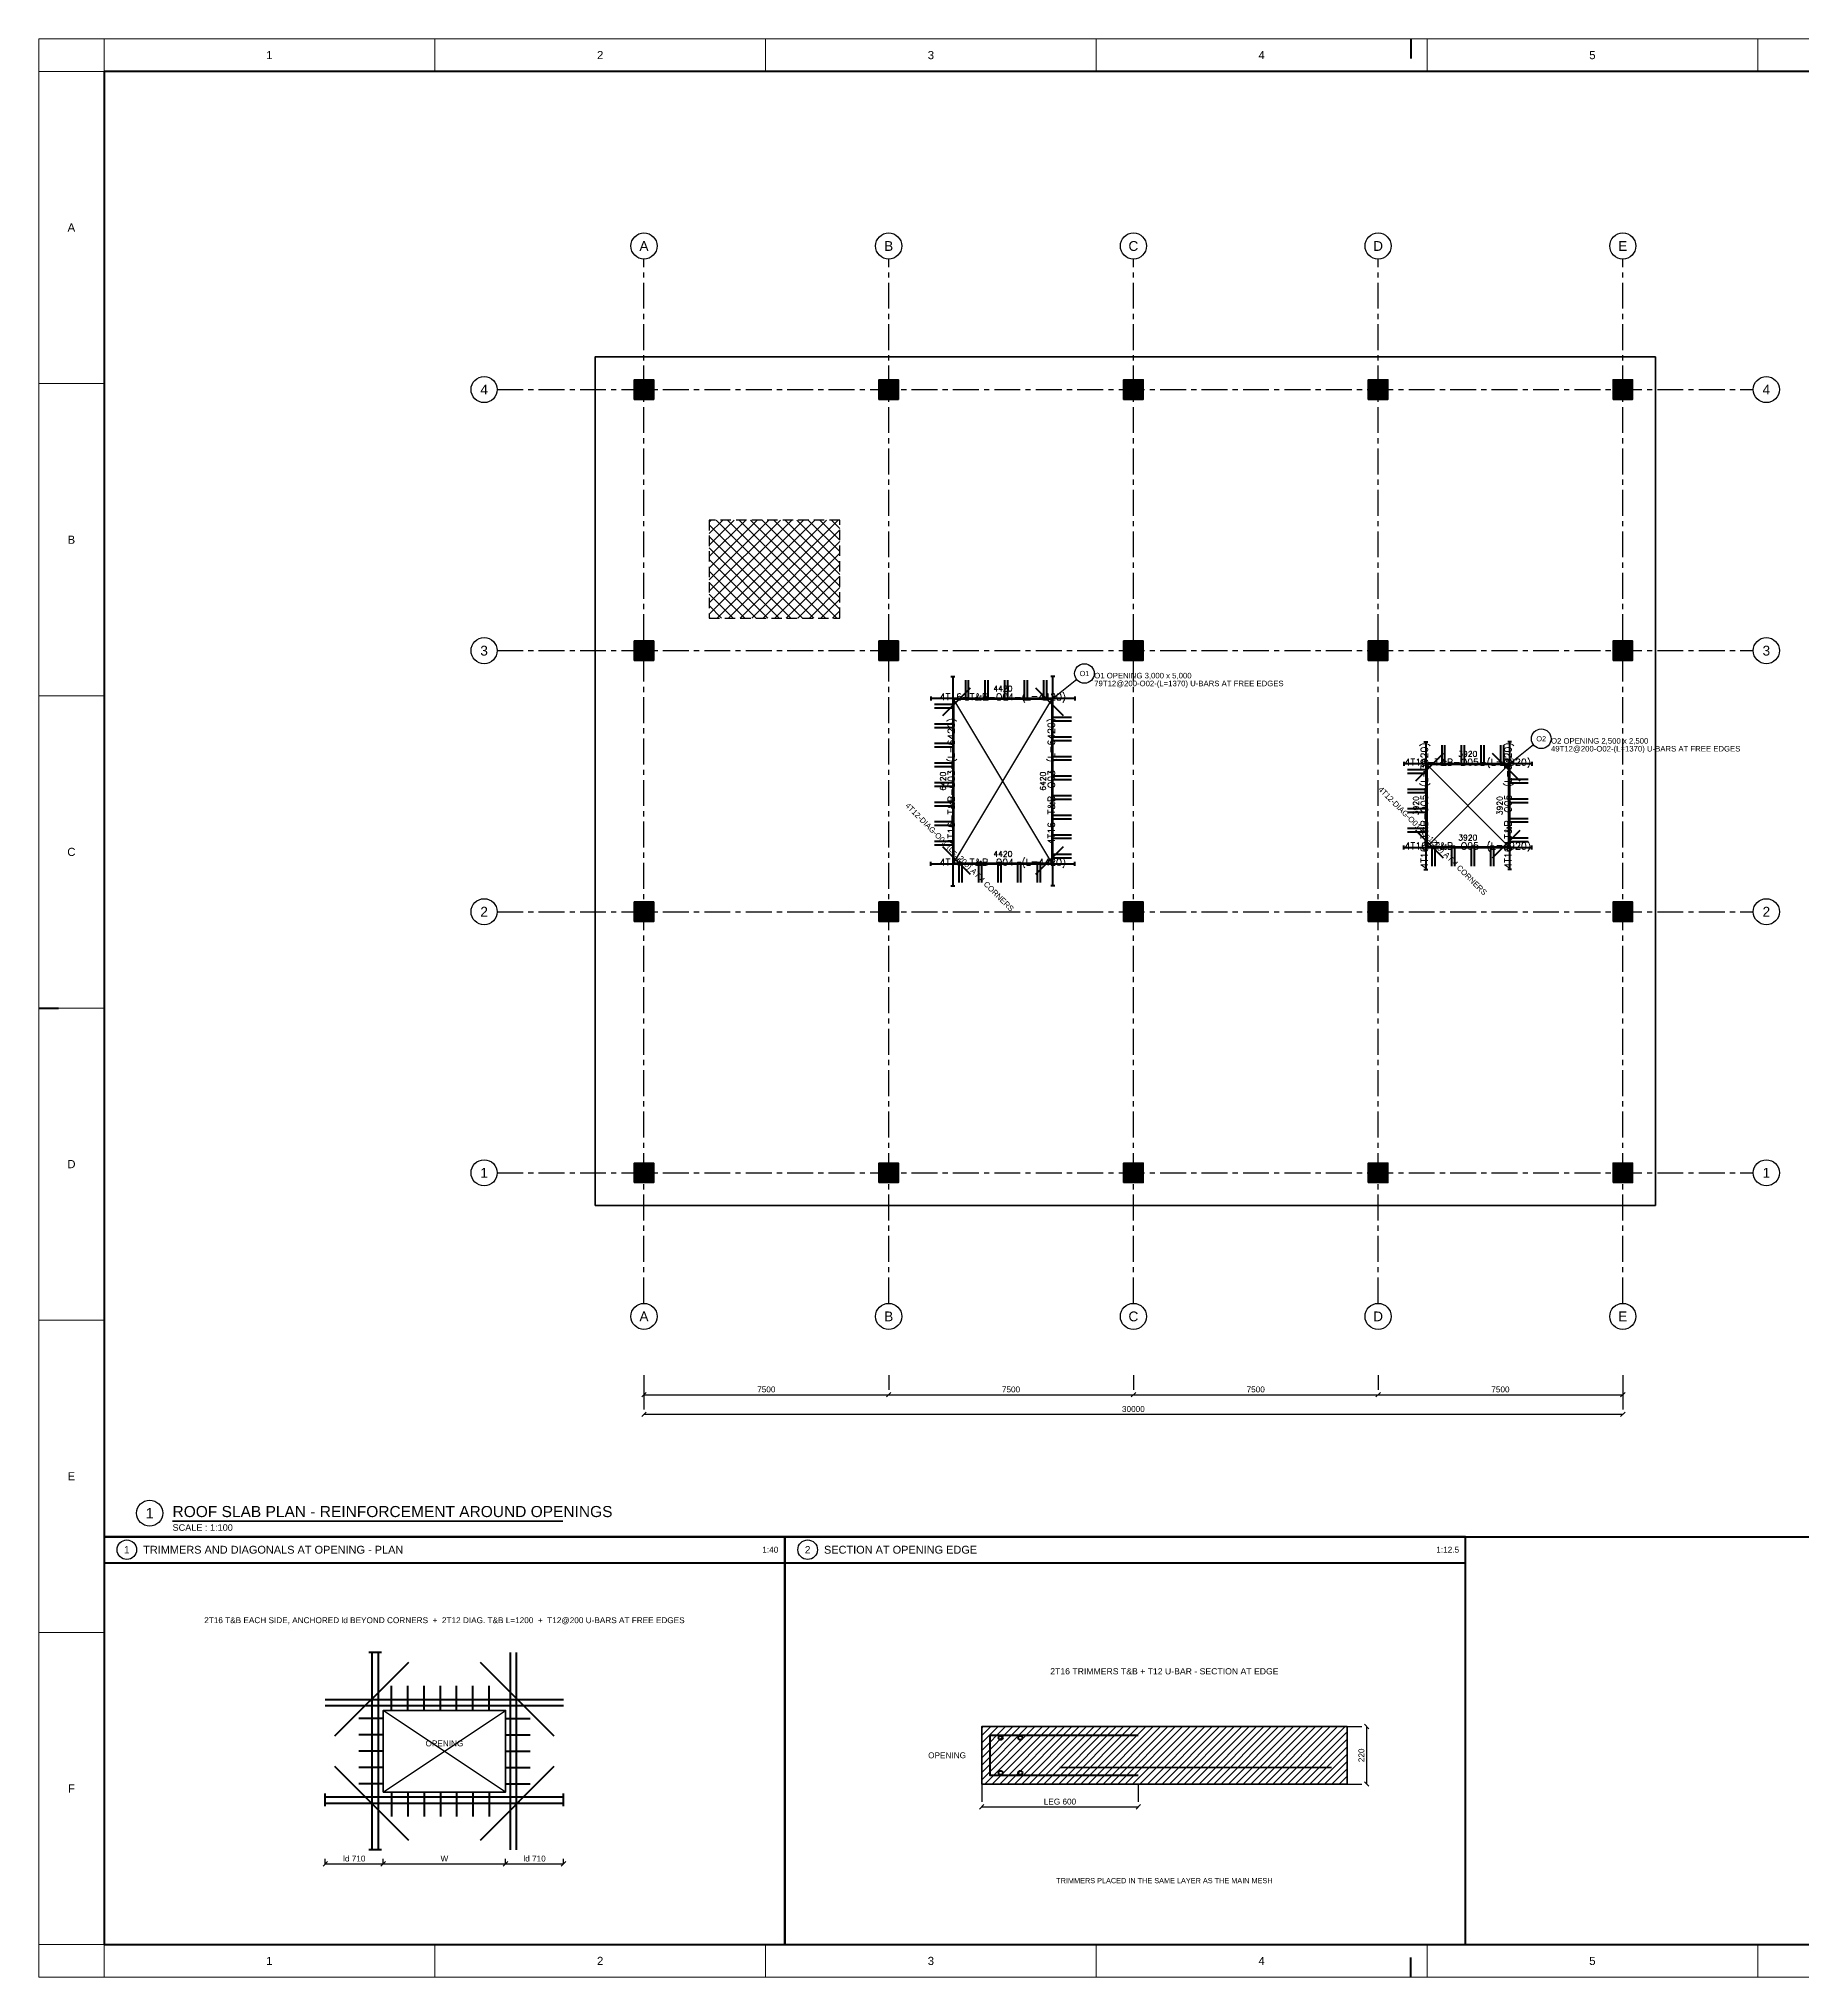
# Model space of a CAD drawing. Header units: millimetres. Extents: x 0 to 84100, y 0 to 59400.
# Drawn here: x 0 to 54050, y 0 to 59400 of the extents above; entities that cross this region are included whole.
import ezdxf
from ezdxf.enums import TextEntityAlignment as Align

# ---------------------------------------------------------------- set-up
doc = ezdxf.new("R2010")
doc.units = ezdxf.units.MM
doc.header["$LTSCALE"] = 25
doc.linetypes.add('CENTER', pattern=[50.8, 31.75, -6.35, 6.35, -6.35])
doc.linetypes.add('DASHED', pattern=[19.05, 12.7, -6.35])
doc.layers.get('0').update_dxf_attribs({"linetype": 'CONTINUOUS'})
for name, color, linetype in [('ST-CALLOUT', 3, 'CONTINUOUS'), ('ST-COL-HATCH', 7, 'CONTINUOUS'), ('ST-DETAIL', 7, 'CONTINUOUS'), ('ST-DETAIL-HATCH', 8, 'CONTINUOUS'), ('ST-DIM', 8, 'CONTINUOUS'), ('ST-GRID', 8, 'CENTER'), ('ST-GRID-BUBBLE', 8, 'CONTINUOUS'), ('ST-OPENING', 6, 'CONTINUOUS'), ('ST-RB-TEXT', 7, 'CONTINUOUS'), ('ST-SHEET-NOTES', 7, 'CONTINUOUS'), ('ST-SHEET-TEXT', 2, 'CONTINUOUS'), ('ST-TEXT', 7, 'CONTINUOUS'), ('ST-VOID', 30, 'DASHED'), ('ST-VOID-HATCH', 30, 'CONTINUOUS')]:
    doc.layers.add(name, color=color, linetype=linetype)
for name, color, linetype, lineweight in [('ST-COL', 7, 'CONTINUOUS', 35), ('ST-RB-BOT', 1, 'CONTINUOUS', 50), ('ST-RB-TRIM', 6, 'CONTINUOUS', 50), ('ST-RB-UBAR', 6, 'CONTINUOUS', 50), ('ST-SHEET-FRAME', 7, 'CONTINUOUS', 50), ('ST-SHEET-TITLE', 7, 'CONTINUOUS', 25), ('ST-SLAB-EDGE', 3, 'CONTINUOUS', 35)]:
    doc.layers.add(name, color=color, linetype=linetype, lineweight=lineweight)
doc.styles.add('ST-REBAR', font='romans.shx')
doc.styles.get("Standard").update_dxf_attribs({"font": 'arial.ttf'})

# ---------------------------------------------------------------- blocks, each defined once
blk = doc.blocks.new('FRAMING_REBAR_AROUND_OPENINGS_L02')
at = {"layer": 'ST-COL-HATCH'}
h = blk.add_hatch(color=7, dxfattribs=at)
h.dxf.hatch_style = 1
h.paths.add_polyline_path([(18250, 48350), (18850, 48350), (18850, 48950), (18250, 48950)])
h = blk.add_hatch(color=7, dxfattribs=at)
h.dxf.hatch_style = 1
h.paths.add_polyline_path([(25750, 48350), (26350, 48350), (26350, 48950), (25750, 48950)])
h = blk.add_hatch(color=7, dxfattribs=at)
h.dxf.hatch_style = 1
h.paths.add_polyline_path([(33250, 48350), (33850, 48350), (33850, 48950), (33250, 48950)])
h = blk.add_hatch(color=7, dxfattribs=at)
h.dxf.hatch_style = 1
h.paths.add_polyline_path([(40750, 48350), (41350, 48350), (41350, 48950), (40750, 48950)])
h = blk.add_hatch(color=7, dxfattribs=at)
h.dxf.hatch_style = 1
h.paths.add_polyline_path([(48250, 48350), (48850, 48350), (48850, 48950), (48250, 48950)])
h = blk.add_hatch(color=7, dxfattribs=at)
h.dxf.hatch_style = 1
h.paths.add_polyline_path([(18250, 40350), (18850, 40350), (18850, 40950), (18250, 40950)])
h = blk.add_hatch(color=7, dxfattribs=at)
h.dxf.hatch_style = 1
h.paths.add_polyline_path([(25750, 40350), (26350, 40350), (26350, 40950), (25750, 40950)])
h = blk.add_hatch(color=7, dxfattribs=at)
h.dxf.hatch_style = 1
h.paths.add_polyline_path([(33250, 40350), (33850, 40350), (33850, 40950), (33250, 40950)])
h = blk.add_hatch(color=7, dxfattribs=at)
h.dxf.hatch_style = 1
h.paths.add_polyline_path([(40750, 40350), (41350, 40350), (41350, 40950), (40750, 40950)])
h = blk.add_hatch(color=7, dxfattribs=at)
h.dxf.hatch_style = 1
h.paths.add_polyline_path([(48250, 40350), (48850, 40350), (48850, 40950), (48250, 40950)])
h = blk.add_hatch(color=7, dxfattribs=at)
h.dxf.hatch_style = 1
h.paths.add_polyline_path([(18250, 32350), (18850, 32350), (18850, 32950), (18250, 32950)])
h = blk.add_hatch(color=7, dxfattribs=at)
h.dxf.hatch_style = 1
h.paths.add_polyline_path([(25750, 32350), (26350, 32350), (26350, 32950), (25750, 32950)])
h = blk.add_hatch(color=7, dxfattribs=at)
h.dxf.hatch_style = 1
h.paths.add_polyline_path([(33250, 32350), (33850, 32350), (33850, 32950), (33250, 32950)])
h = blk.add_hatch(color=7, dxfattribs=at)
h.dxf.hatch_style = 1
h.paths.add_polyline_path([(40750, 32350), (41350, 32350), (41350, 32950), (40750, 32950)])
h = blk.add_hatch(color=7, dxfattribs=at)
h.dxf.hatch_style = 1
h.paths.add_polyline_path([(48250, 32350), (48850, 32350), (48850, 32950), (48250, 32950)])
h = blk.add_hatch(color=7, dxfattribs=at)
h.dxf.hatch_style = 1
h.paths.add_polyline_path([(18250, 24350), (18850, 24350), (18850, 24950), (18250, 24950)])
h = blk.add_hatch(color=7, dxfattribs=at)
h.dxf.hatch_style = 1
h.paths.add_polyline_path([(25750, 24350), (26350, 24350), (26350, 24950), (25750, 24950)])
h = blk.add_hatch(color=7, dxfattribs=at)
h.dxf.hatch_style = 1
h.paths.add_polyline_path([(33250, 24350), (33850, 24350), (33850, 24950), (33250, 24950)])
h = blk.add_hatch(color=7, dxfattribs=at)
h.dxf.hatch_style = 1
h.paths.add_polyline_path([(40750, 24350), (41350, 24350), (41350, 24950), (40750, 24950)])
h = blk.add_hatch(color=7, dxfattribs=at)
h.dxf.hatch_style = 1
h.paths.add_polyline_path([(48250, 24350), (48850, 24350), (48850, 24950), (48250, 24950)])
at = {"layer": 'ST-DETAIL-HATCH'}
h = blk.add_hatch(dxfattribs=at)
h.set_pattern_fill('ANSI31', color=256, scale=50.3937)
h.paths.add_polyline_path([(28900, 5920), (40100, 5920), (40100, 7680), (28900, 7680)])
at = {"layer": 'ST-VOID-HATCH'}
h = blk.add_hatch(dxfattribs=at)
h.set_pattern_fill('ANSI37', color=256, scale=78.74)
h.paths.add_polyline_path([(20550, 41650), (24550, 41650), (24550, 44650), (20550, 44650)])
at = {"layer": 'ST-CALLOUT'}
for p, q in [((31815.739357, 39762.591486), (31050, 39150)), ((45815.739357, 37762.591486), (45050, 37150))]:
    blk.add_line(p, q, dxfattribs=at)
for centre, radius in [((32050, 39950), 300), ((46050, 37950), 300), ((3400, 14220), 400), ((2700, 13100), 300), ((23566.666667, 13100), 300)]:
    blk.add_circle(centre, radius, dxfattribs=at)
at = {"layer": 'ST-COL'}
for points in [[(18250, 48350), (18850, 48350), (18850, 48950), (18250, 48950)], [(25750, 48350), (26350, 48350), (26350, 48950), (25750, 48950)], [(33250, 48350), (33850, 48350), (33850, 48950), (33250, 48950)], [(40750, 48350), (41350, 48350), (41350, 48950), (40750, 48950)], [(48250, 48350), (48850, 48350), (48850, 48950), (48250, 48950)], [(18250, 40350), (18850, 40350), (18850, 40950), (18250, 40950)], [(25750, 40350), (26350, 40350), (26350, 40950), (25750, 40950)], [(33250, 40350), (33850, 40350), (33850, 40950), (33250, 40950)], [(40750, 40350), (41350, 40350), (41350, 40950), (40750, 40950)], [(48250, 40350), (48850, 40350), (48850, 40950), (48250, 40950)], [(18250, 32350), (18850, 32350), (18850, 32950), (18250, 32950)], [(25750, 32350), (26350, 32350), (26350, 32950), (25750, 32950)], [(33250, 32350), (33850, 32350), (33850, 32950), (33250, 32950)], [(40750, 32350), (41350, 32350), (41350, 32950), (40750, 32950)], [(48250, 32350), (48850, 32350), (48850, 32950), (48250, 32950)], [(18250, 24350), (18850, 24350), (18850, 24950), (18250, 24950)], [(25750, 24350), (26350, 24350), (26350, 24950), (25750, 24950)], [(33250, 24350), (33850, 24350), (33850, 24950), (33250, 24950)], [(40750, 24350), (41350, 24350), (41350, 24950), (40750, 24950)], [(48250, 24350), (48850, 24350), (48850, 24950), (48250, 24950)]]:
    blk.add_lwpolyline(points, close=True, dxfattribs=at)
at = {"layer": 'ST-DETAIL', "lineweight": 35}
blk.add_lwpolyline([(28900, 5920), (40100, 5920), (40100, 7680), (28900, 7680)], close=True, dxfattribs=at)
at = {"layer": 'ST-DIM'}
for p, q in [((18550, 18450), (18550, 18000)), ((18550, 18450), (18550, 17400)), ((26050, 18450), (26050, 18000)), ((26050, 18450), (26050, 18000)), ((33550, 18450), (33550, 18000)), ((33550, 18450), (33550, 18000)), ((41050, 18450), (41050, 18000)), ((41050, 18450), (41050, 18000)), ((48550, 18450), (48550, 18000)), ((48550, 18450), (48550, 17400)), ((18480, 17780), (18620, 17920)), ((18550, 17850), (26050, 17850)), ((25980, 17780), (26120, 17920)), ((25980, 17780), (26120, 17920)), ((26050, 17850), (33550, 17850)), ((33480, 17780), (33620, 17920)), ((33480, 17780), (33620, 17920)), ((33550, 17850), (41050, 17850)), ((40980, 17780), (41120, 17920)), ((40980, 17780), (41120, 17920)), ((41050, 17850), (48550, 17850)), ((48480, 17780), (48620, 17920)), ((18480, 17180), (18620, 17320)), ((18550, 17250), (48550, 17250)), ((48480, 17180), (48620, 17320)), ((40770, 7610), (40630, 7750)), ((40100, 7680), (40550, 7680)), ((40700, 5920), (40700, 7680)), ((40770, 5850), (40630, 5990)), ((28900, 5920), (28900, 5370)), ((33700, 5920), (33700, 5370)), ((40100, 5920), (40550, 5920)), ((28830, 5150), (28970, 5290)), ((28900, 5220), (33700, 5220)), ((33630, 5150), (33770, 5290)), ((8783.333333, 3475), (8783.333333, 3625)), ((10558.333333, 3475), (10558.333333, 3625)), ((10558.333333, 3475), (10558.333333, 3625)), ((14308.333333, 3475), (14308.333333, 3625)), ((14308.333333, 3475), (14308.333333, 3625)), ((16083.333333, 3475), (16083.333333, 3625)), ((8713.333333, 3405), (8853.333333, 3545)), ((8783.333333, 3475), (10558.333333, 3475)), ((10488.333333, 3405), (10628.333333, 3545)), ((10488.333333, 3405), (10628.333333, 3545)), ((10558.333333, 3475), (14308.333333, 3475)), ((14238.333333, 3405), (14378.333333, 3545)), ((14238.333333, 3405), (14378.333333, 3545)), ((14308.333333, 3475), (16083.333333, 3475)), ((16013.333333, 3405), (16153.333333, 3545))]:
    blk.add_line(p, q, dxfattribs=at)
at = {"layer": 'ST-GRID'}
for p, q in [((18550, 20650), (18550, 52650)), ((26050, 20650), (26050, 52650)), ((33550, 20650), (33550, 52650)), ((41050, 20650), (41050, 52650)), ((48550, 20650), (48550, 52650)), ((14050, 48650), (52550, 48650)), ((14050, 40650), (52550, 40650)), ((14050, 32650), (52550, 32650)), ((14050, 24650), (52550, 24650))]:
    blk.add_line(p, q, dxfattribs=at)
at = {"layer": 'ST-GRID-BUBBLE'}
for centre in [(18550, 53050), (26050, 53050), (33550, 53050), (41050, 53050), (48550, 53050), (13650, 48650), (52950, 48650), (13650, 40650), (52950, 40650), (13650, 32650), (52950, 32650), (13650, 24650), (52950, 24650), (18550, 20250), (26050, 20250), (33550, 20250), (41050, 20250), (48550, 20250)]:
    blk.add_circle(centre, 400, dxfattribs=at)
at = {"layer": 'ST-OPENING'}
for p, q in [((28050, 34150), (31050, 39150)), ((31050, 34150), (28050, 39150)), ((42550, 34650), (45050, 37150)), ((45050, 34650), (42550, 37150)), ((10558.333333, 5675), (14308.333333, 8175)), ((14308.333333, 5675), (10558.333333, 8175))]:
    blk.add_line(p, q, dxfattribs=at)
for points in [[(28050, 34150), (31050, 34150), (31050, 39150), (28050, 39150)], [(42550, 34650), (45050, 34650), (45050, 37150), (42550, 37150)]]:
    blk.add_lwpolyline(points, close=True, dxfattribs=at)
at = {"layer": 'ST-OPENING', "lineweight": 35}
blk.add_lwpolyline([(10558.333333, 5675), (14308.333333, 5675), (14308.333333, 8175), (10558.333333, 8175)], close=True, dxfattribs=at)
at = {"layer": 'ST-RB-BOT', "lineweight": 35}
blk.add_line((31300, 6424), (39620, 6424), dxfattribs=at)
at = {"layer": 'ST-RB-TRIM'}
for p, q in [((27957, 39860), (28077, 39860)), ((28017, 39860), (28017, 33440)), ((31143, 39860), (31023, 39860)), ((31083, 33440), (31083, 39860)), ((27340, 39243), (27340, 39123)), ((28544.974747, 39503.553391), (27696.446609, 38655.025253)), ((31403.553391, 38655.025253), (30555.025253, 39503.553391)), ((31760, 39243), (31760, 39123)), ((31760, 39183), (27340, 39183)), ((43044.974747, 37503.553391), (42196.446609, 36655.025253)), ((42457, 37860), (42577, 37860)), ((42517, 37860), (42517, 33940)), ((45403.553391, 36655.025253), (44555.025253, 37503.553391)), ((45143, 37860), (45023, 37860)), ((45083, 33940), (45083, 37860)), ((41840, 37243), (41840, 37123)), ((45760, 37183), (41840, 37183)), ((45760, 37243), (45760, 37123)), ((42196.446609, 35144.974747), (43044.974747, 34296.446609)), ((44555.025253, 34296.446609), (45403.553391, 35144.974747)), ((27696.446609, 34644.974747), (28544.974747, 33796.446609)), ((30555.025253, 33796.446609), (31403.553391, 34644.974747)), ((41840, 34557), (41840, 34677)), ((41840, 34617), (45760, 34617)), ((45760, 34557), (45760, 34677)), ((27340, 34057), (27340, 34177)), ((27340, 34117), (31760, 34117)), ((31760, 34057), (31760, 34177)), ((42457, 33940), (42577, 33940)), ((45143, 33940), (45023, 33940)), ((27957, 33440), (28077, 33440)), ((31143, 33440), (31023, 33440)), ((10320.833333, 9950), (10120.833333, 9950)), ((10508.333333, 9950), (10308.333333, 9950)), ((8783.333333, 5425), (8783.333333, 5625)), ((8783.333333, 5237.5), (8783.333333, 5437.5)), ((16083.333333, 5425), (16083.333333, 5625)), ((16083.333333, 5237.5), (16083.333333, 5437.5)), ((10320.833333, 3900), (10120.833333, 3900)), ((10508.333333, 3900), (10308.333333, 3900))]:
    blk.add_line(p, q, dxfattribs=at)
at = {"layer": 'ST-RB-TRIM', "lineweight": 60}
for p, q in [((9076.962483, 7393.62915), (11198.282827, 9514.949494)), ((9218.38384, 7535.050506), (11339.704183, 9656.37085)), ((10220.833333, 3900), (10220.833333, 9950)), ((10408.333333, 3900), (10408.333333, 9950)), ((13526.962483, 9656.37085), (15648.282827, 7535.050506)), ((13668.38384, 9514.949494), (15789.704183, 7393.62915)), ((14458.333333, 3900), (14458.333333, 9950)), ((14645.833333, 3900), (14645.833333, 9950)), ((8783.333333, 8512.5), (16083.333333, 8512.5)), ((8783.333333, 8325), (16083.333333, 8325)), ((11198.282827, 4335.050506), (9076.962483, 6456.37085)), ((11339.704183, 4193.62915), (9218.38384, 6314.949494)), ((15648.282827, 6314.949494), (13526.962483, 4193.62915)), ((15789.704183, 6456.37085), (13668.38384, 4335.050506)), ((8783.333333, 5525), (16083.333333, 5525)), ((8783.333333, 5337.5), (16083.333333, 5337.5))]:
    blk.add_line(p, q, dxfattribs=at)
at = {"layer": 'ST-RB-TRIM'}
for centre in [(29484, 7336), (30084, 7336), (29484, 6264), (30084, 6264)]:
    blk.add_circle(centre, 64, dxfattribs=at)
at = {"layer": 'ST-RB-UBAR'}
for p, q in [((10808.333333, 8175), (10808.333333, 8925)), ((11308.333333, 8175), (11308.333333, 8925)), ((11808.333333, 8175), (11808.333333, 8925)), ((12308.333333, 8175), (12308.333333, 8925)), ((12808.333333, 8175), (12808.333333, 8925)), ((13308.333333, 8175), (13308.333333, 8925)), ((13808.333333, 8175), (13808.333333, 8925)), ((10558.333333, 7925), (9808.333333, 7925)), ((14308.333333, 7925), (15058.333333, 7925)), ((10558.333333, 7425), (9808.333333, 7425)), ((14308.333333, 7425), (15058.333333, 7425)), ((10558.333333, 6925), (9808.333333, 6925)), ((14308.333333, 6925), (15058.333333, 6925)), ((10558.333333, 6425), (9808.333333, 6425)), ((14308.333333, 6425), (15058.333333, 6425)), ((10558.333333, 5925), (9808.333333, 5925)), ((10808.333333, 5675), (10808.333333, 4925)), ((11308.333333, 5675), (11308.333333, 4925)), ((11808.333333, 5675), (11808.333333, 4925)), ((12308.333333, 5675), (12308.333333, 4925)), ((12808.333333, 5675), (12808.333333, 4925)), ((13308.333333, 5675), (13308.333333, 4925)), ((13808.333333, 5675), (13808.333333, 4925)), ((14308.333333, 5925), (15058.333333, 5925))]:
    blk.add_line(p, q, dxfattribs=at)
for points in [[(28400, 39750), (28400, 39150), (28500, 39150), (28500, 39750)], [(29000, 39750), (29000, 39150), (29100, 39150), (29100, 39750)], [(29600, 39750), (29600, 39150), (29700, 39150), (29700, 39750)], [(30200, 39750), (30200, 39150), (30300, 39150), (30300, 39750)], [(30800, 39750), (30800, 39150), (30900, 39150), (30900, 39750)], [(27450, 38900), (28050, 38900), (28050, 39000), (27450, 39000)], [(27450, 38300), (28050, 38300), (28050, 38400), (27450, 38400)], [(31650, 38600), (31050, 38600), (31050, 38500), (31650, 38500)], [(27450, 37700), (28050, 37700), (28050, 37800), (27450, 37800)], [(31650, 38000), (31050, 38000), (31050, 37900), (31650, 37900)], [(43000, 37750), (43000, 37150), (43100, 37150), (43100, 37750)], [(43600, 37750), (43600, 37150), (43700, 37150), (43700, 37750)], [(44200, 37750), (44200, 37150), (44300, 37150), (44300, 37750)], [(44800, 37750), (44800, 37150), (44900, 37150), (44900, 37750)], [(27450, 37100), (28050, 37100), (28050, 37200), (27450, 37200)], [(31650, 37400), (31050, 37400), (31050, 37300), (31650, 37300)], [(41950, 36900), (42550, 36900), (42550, 37000), (41950, 37000)], [(27450, 36500), (28050, 36500), (28050, 36600), (27450, 36600)], [(31650, 36800), (31050, 36800), (31050, 36700), (31650, 36700)], [(41950, 36300), (42550, 36300), (42550, 36400), (41950, 36400)], [(45650, 36700), (45050, 36700), (45050, 36600), (45650, 36600)], [(27450, 35900), (28050, 35900), (28050, 36000), (27450, 36000)], [(31650, 36200), (31050, 36200), (31050, 36100), (31650, 36100)], [(41950, 35700), (42550, 35700), (42550, 35800), (41950, 35800)], [(45650, 36100), (45050, 36100), (45050, 36000), (45650, 36000)], [(27450, 35300), (28050, 35300), (28050, 35400), (27450, 35400)], [(31650, 35600), (31050, 35600), (31050, 35500), (31650, 35500)], [(41950, 35100), (42550, 35100), (42550, 35200), (41950, 35200)], [(45650, 35500), (45050, 35500), (45050, 35400), (45650, 35400)], [(27450, 34700), (28050, 34700), (28050, 34800), (27450, 34800)], [(31650, 35000), (31050, 35000), (31050, 34900), (31650, 34900)], [(42800, 34050), (42800, 34650), (42700, 34650), (42700, 34050)], [(43400, 34050), (43400, 34650), (43300, 34650), (43300, 34050)], [(44000, 34050), (44000, 34650), (43900, 34650), (43900, 34050)], [(44600, 34050), (44600, 34650), (44500, 34650), (44500, 34050)], [(45650, 34900), (45050, 34900), (45050, 34800), (45650, 34800)], [(28300, 33550), (28300, 34150), (28200, 34150), (28200, 33550)], [(28900, 33550), (28900, 34150), (28800, 34150), (28800, 33550)], [(29500, 33550), (29500, 34150), (29400, 34150), (29400, 33550)], [(30100, 33550), (30100, 34150), (30000, 34150), (30000, 33550)], [(30700, 33550), (30700, 34150), (30600, 34150), (30600, 33550)], [(31650, 34400), (31050, 34400), (31050, 34300), (31650, 34300)]]:
    blk.add_lwpolyline(points, dxfattribs=at)
at = {"layer": 'ST-RB-UBAR', "lineweight": 60}
blk.add_lwpolyline([(33700, 6184), (29164, 6184), (29164, 7416), (33700, 7416)], dxfattribs=at)
at = {"layer": 'ST-SHEET-FRAME', "lineweight": 13}
for p, q in [((2000, 58400), (2000, 59400)), ((12137.5, 58400), (12137.5, 59400)), ((22275, 58400), (22275, 59400)), ((32412.5, 58400), (32412.5, 59400)), ((42550, 58400), (42550, 59400)), ((52687.5, 58400), (52687.5, 59400)), ((0, 58400), (2000, 58400)), ((0, 48833.333333), (2000, 48833.333333)), ((0, 39266.666667), (2000, 39266.666667)), ((0, 29700), (2000, 29700)), ((0, 20133.333333), (2000, 20133.333333)), ((0, 10566.666667), (2000, 10566.666667)), ((0, 1000), (2000, 1000)), ((2000, 0), (2000, 1000)), ((12137.5, 0), (12137.5, 1000)), ((22275, 0), (22275, 1000)), ((32412.5, 0), (32412.5, 1000)), ((42550, 0), (42550, 1000)), ((52687.5, 0), (52687.5, 1000))]:
    blk.add_line(p, q, dxfattribs=at)
at = {"layer": 'ST-SHEET-FRAME'}
for p, q in [((42050, 59400), (42050, 58800)), ((0, 29700), (600, 29700)), ((2000, 13500), (64600, 13500)), ((2000, 12700), (22866.666667, 12700)), ((22866.666667, 12700), (43733.333333, 12700)), ((42050, 0), (42050, 600))]:
    blk.add_line(p, q, dxfattribs=at)
at = {"layer": 'ST-SHEET-FRAME', "lineweight": 13}
blk.add_lwpolyline([(0, 0), (84100, 0), (84100, 59400), (0, 59400)], close=True, dxfattribs=at)
at = {"layer": 'ST-SHEET-FRAME'}
for points in [[(2000, 1000), (83100, 1000), (83100, 58400), (2000, 58400)], [(2000, 1000), (22866.666667, 1000), (22866.666667, 13500), (2000, 13500)], [(22866.666667, 1000), (43733.333333, 1000), (43733.333333, 13500), (22866.666667, 13500)]]:
    blk.add_lwpolyline(points, close=True, dxfattribs=at)
at = {"layer": 'ST-SHEET-TITLE', "lineweight": 35}
blk.add_line((4100, 13980), (16060, 13980), dxfattribs=at)
at = {"layer": 'ST-SLAB-EDGE', "color": 3}
blk.add_lwpolyline([(17050, 23650), (49550, 23650), (49550, 49650), (17050, 49650)], close=True, dxfattribs=at)
at = {"layer": 'ST-VOID'}
blk.add_lwpolyline([(20550, 41650), (24550, 41650), (24550, 44650), (20550, 44650)], close=True, dxfattribs=at)
at = {"layer": 'ST-CALLOUT'}
for s, height, p in [('O1', 160, (32050, 39950)), ('O2', 160, (46050, 37950)), ('1', 320, (3400, 14220)), ('1', 220, (2700, 13100)), ('2', 220, (23566.666667, 13100))]:
    blk.add_text(s, height=height, dxfattribs=at).set_placement(p, align=Align.MIDDLE_CENTER)
at = {"layer": 'ST-DIM'}
for s, p in [('7500', (22300, 17922)), ('7500', (29800, 17922)), ('7500', (37300, 17922)), ('7500', (44800, 17922)), ('30000', (33550, 17322)), ('LEG 600', (31300, 5292)), ('ld 710', (9670.833333, 3547)), ('W', (12433.333333, 3547)), ('ld 710', (15195.833333, 3547))]:
    blk.add_text(s, height=180, dxfattribs=at).set_placement(p, align=Align.CENTER)
blk.add_text('220', height=180, rotation=90, dxfattribs=at).set_placement((40628, 6800), align=Align.CENTER)
at = {"layer": 'ST-OPENING'}
blk.add_text('OPENING', height=180, dxfattribs=at).set_placement((12433.333333, 7075), align=Align.CENTER)
blk.add_text('OPENING', height=180, dxfattribs=at).set_placement((28420, 6800), align=Align.MIDDLE_RIGHT)
at = {"layer": 'ST-RB-TEXT'}
for s, p in [('O1 OPENING 3,000 x 5,000', (32350, 39800)), ('79T12@200-O02-(L=1370) U-BARS AT FREE EDGES', (32350, 39560)), ('49T12@200-O02-(L=1370) U-BARS AT FREE EDGES', (46350, 37560)), ('O2 OPENING 2,500 x 2,500', (46350, 37800))]:
    blk.add_text(s, height=170, dxfattribs=at).set_placement(p)
at = {"layer": 'ST-RB-TEXT', "style": 'ST-REBAR'}
for s, height, rotation, p in [('4T16-T&B-O04-(L=4420)', 210, 360, (29550, 39128)), ('4420', 170, 360, (29550, 39403)), ('4T16-T&B-O03-(L=6420)', 210, 90, (28072, 36650)), ('4T16-T&B-O03-(L=6420)', 210, 90, (31138, 36650)), ('4T16-T&B-O05-(L=3920)', 210, 90, (42572, 35900)), ('3920', 170, 360, (43800, 37403)), ('4T16-T&B-O05-(L=3920)', 210, 90, (45138, 35900)), ('6420', 170, 90, (27797, 36650)), ('6420', 170, 90, (30863, 36650)), ('4T16-T&B-O05-(L=3920)', 210, 360, (43800, 37128)), ('3920', 170, 90, (42297, 35900)), ('3920', 170, 90, (44863, 35900))]:
    blk.add_text(s, height=height, rotation=rotation, dxfattribs=at).set_placement(p, align=Align.CENTER)
at = {"layer": 'ST-RB-TEXT'}
for p in [(42663.137085, 34763.137085), (28163.137085, 34263.137085)]:
    blk.add_text('4T12-DIAG-O01-(L=1200) AT 4 CORNERS', height=170, rotation=-45, dxfattribs=at).set_placement(p, align=Align.CENTER)
at = {"layer": 'ST-RB-TEXT', "style": 'ST-REBAR'}
for s, height, p in [('4420', 170, (29550, 34337)), ('4T16-T&B-O05-(L=3920)', 210, (43800, 34562)), ('3920', 170, (43800, 34837)), ('4T16-T&B-O04-(L=4420)', 210, (29550, 34062))]:
    blk.add_text(s, height=height, dxfattribs=at).set_placement(p, align=Align.CENTER)
at = {"layer": 'ST-RB-TEXT'}
for s, height, p in [('2T16 T&B EACH SIDE, ANCHORED ld BEYOND CORNERS  +  2T12 DIAG. T&B L=1200  +  T12@200 U-BARS AT FREE EDGES', 180, (12433.333333, 10850)), ('2T16 TRIMMERS T&B + T12 U-BAR - SECTION AT EDGE', 190, (34500, 9280))]:
    blk.add_text(s, height=height, dxfattribs=at).set_placement(p, align=Align.CENTER)
at = {"layer": 'ST-SHEET-FRAME'}
for s, p in [('1', (7068.75, 58900)), ('2', (17206.25, 58900)), ('3', (27343.75, 58900)), ('4', (37481.25, 58900)), ('5', (47618.75, 58900)), ('A', (1000, 53616.666667)), ('B', (1000, 44050)), ('C', (1000, 34483.333333)), ('D', (1000, 24916.666667)), ('E', (1000, 15350)), ('F', (1000, 5783.333333)), ('1', (7068.75, 500)), ('2', (17206.25, 500)), ('3', (27343.75, 500)), ('4', (37481.25, 500)), ('5', (47618.75, 500))]:
    blk.add_text(s, height=250, dxfattribs=at).set_placement(p, align=Align.MIDDLE_CENTER)
at = {"layer": 'ST-SHEET-NOTES'}
blk.add_text('TRIMMERS PLACED IN THE SAME LAYER AS THE MAIN MESH', height=160, dxfattribs=at).set_placement((34500, 2880), align=Align.CENTER)
at = {"layer": 'ST-SHEET-TEXT'}
blk.add_text('ROOF SLAB PLAN - REINFORCEMENT AROUND OPENINGS', height=340, dxfattribs=at).set_placement((4100, 14100))
for s, p in [('TRIMMERS AND DIAGONALS AT OPENING - PLAN', (3200, 13100)), ('SECTION AT OPENING EDGE', (24066.666667, 13100))]:
    blk.add_text(s, height=240, dxfattribs=at).set_placement(p, align=Align.MIDDLE_LEFT)
at = {"layer": 'ST-SHEET-TITLE'}
blk.add_text('SCALE : 1:100', height=200, dxfattribs=at).set_placement((4100, 13680))
for s, p in [('1:40', (22666.666667, 13100)), ('1:12.5', (43533.333333, 13100))]:
    blk.add_text(s, height=180, dxfattribs=at).set_placement(p, align=Align.MIDDLE_RIGHT)
at = {"layer": 'ST-TEXT'}
for s, p in [('A', (18550, 53050)), ('B', (26050, 53050)), ('C', (33550, 53050)), ('D', (41050, 53050)), ('E', (48550, 53050)), ('4', (13650, 48650)), ('4', (52950, 48650)), ('3', (13650, 40650)), ('3', (52950, 40650)), ('2', (13650, 32650)), ('2', (52950, 32650)), ('1', (13650, 24650)), ('1', (52950, 24650)), ('A', (18550, 20250)), ('B', (26050, 20250)), ('C', (33550, 20250)), ('D', (41050, 20250)), ('E', (48550, 20250))]:
    blk.add_text(s, height=300, dxfattribs=at).set_placement(p, align=Align.MIDDLE_CENTER)

msp = doc.modelspace()

# ---------------------------------------------------------------- block references
msp.add_blockref('FRAMING_REBAR_AROUND_OPENINGS_L02', (0, 0))

doc.saveas('drawing.dxf')
